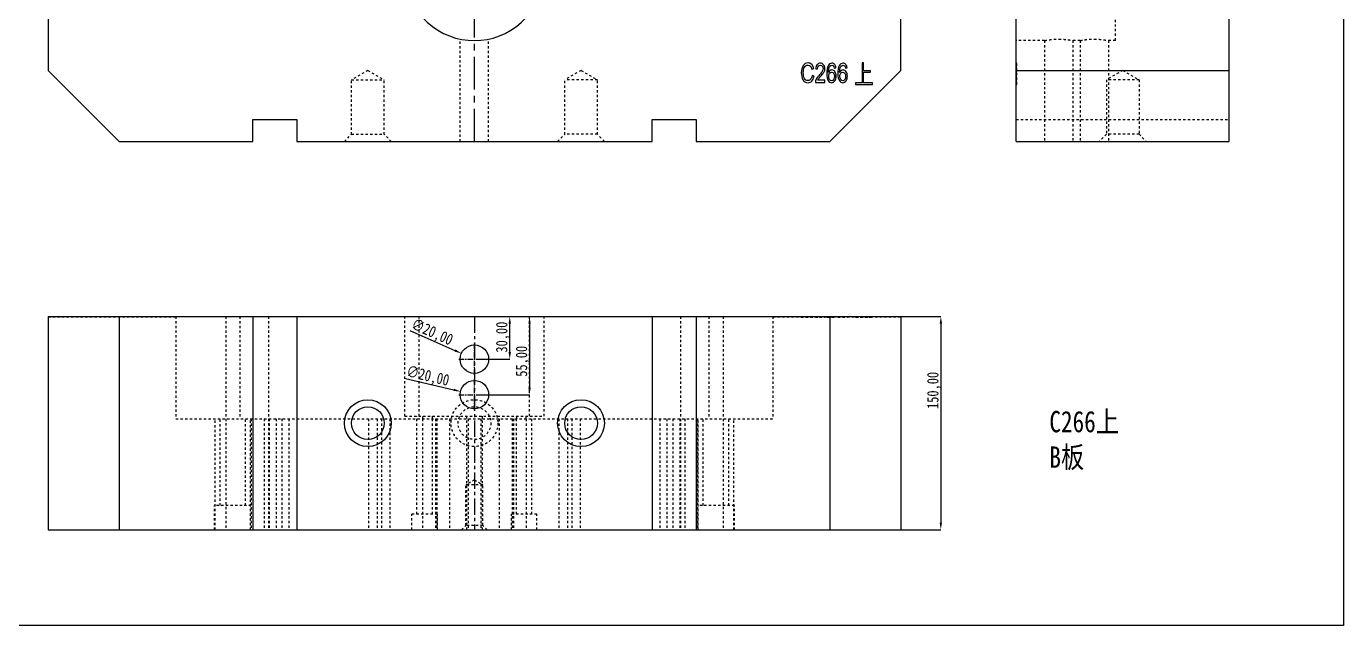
# Model space of a CAD drawing. Header units: millimetres. Extents: x -685 to 1888, y -6001 to 855.
# Drawn here: x -109 to 817, y -4688 to -4266 of the extents above; entities that cross this region are included whole.
import ezdxf

# ---------------------------------------------------------------- set-up
doc = ezdxf.new("R2010")
doc.units = ezdxf.units.MM
doc.header["$LTSCALE"] = 16.335
doc.header["$PDMODE"] = 3
doc.header["$PDSIZE"] = 0.3125
doc.linetypes.add('CENTER', pattern=[0.6, 0.375, -0.075, 0.075, -0.075])
doc.linetypes.add('HIDDEN', pattern=[0.2, 0.1, -0.1])
doc.layers.get('0').update_dxf_attribs({"linetype": 'CONTINUOUS'})
doc.layers.get('Defpoints').update_dxf_attribs({"linetype": 'CONTINUOUS'})
doc.layers.add('DEFAULT_2', color=8, linetype='HIDDEN')
doc.styles.get("Standard").update_dxf_attribs({"font": 'txt', "width": 0.8})
doc.dimstyles.new('mold', dxfattribs={"dimtxt": 8, "dimasz": 5, "dimexe": 0, "dimexo": 0, "dimgap": 0, "dimtad": 1, "dimzin": 1, "dimtxsty": 'Standard', "dimcen": 0, "dimclrd": 4, "dimclre": 4, "dimclrt": 6, "dimazin": 0, "dimtfac": 1, "dimtofl": 0, "dimtmove": 0, "dimatfit": 3, "dimfxl": 0, "dimarcsym": 0})

# ---------------------------------------------------------------- blocks, each defined once
blk = doc.blocks.new('*D415')
at = {"color": 4, "lineweight": -2}
for p, q in [((216.18, -4470.34), (230.67, -4470.34)), ((230.67, -4495.34), (230.67, -4475.34)), ((210.24, -4500.34), (230.67, -4500.34))]:
    blk.add_line(p, q, dxfattribs=at)
at = {"color": 4}
for points in [[(229.83, -4475.34), (231.5, -4475.34), (230.67, -4470.34)], [(229.83, -4495.34), (231.5, -4495.34), (230.67, -4500.34)]]:
    blk.add_solid(points, dxfattribs=at)
at = {"layer": 'Defpoints', "color": 0}
for p in [(216.18, -4470.34), (230.67, -4470.34), (210.24, -4500.34)]:
    blk.add_point(p, dxfattribs=at)
at = {"color": 6, "insert": (226, -4484.83), "char_height": 8, "attachment_point": 5, "rotation": 90}
blk.add_mtext('30,00', dxfattribs=at)
blk = doc.blocks.new('*D416')
at = {"color": 4, "lineweight": -2}
for p, q in [((216.18, -4470.34), (244.59, -4470.34)), ((244.59, -4475.34), (244.59, -4520.34)), ((210.24, -4525.34), (244.59, -4525.34))]:
    blk.add_line(p, q, dxfattribs=at)
at = {"color": 4}
for points in [[(243.76, -4475.34), (245.43, -4475.34), (244.59, -4470.34)], [(243.76, -4520.34), (245.43, -4520.34), (244.59, -4525.34)]]:
    blk.add_solid(points, dxfattribs=at)
at = {"layer": 'Defpoints', "color": 0}
for p in [(216.18, -4470.34), (210.24, -4525.34), (244.59, -4525.34)]:
    blk.add_point(p, dxfattribs=at)
at = {"color": 6, "insert": (239.93, -4501.83), "char_height": 8, "attachment_point": 5, "rotation": 90}
blk.add_mtext('55,00', dxfattribs=at)
blk = doc.blocks.new('*D417')
at = {"color": 4, "lineweight": -2}
blk.add_line((160.25, -4480.07), (192.11, -4494.24), dxfattribs=at)
at = {"color": 4}
blk.add_solid([(192.45, -4493.48), (191.77, -4495.01), (196.68, -4496.28)], dxfattribs=at)
at = {"layer": 'Defpoints', "color": 0}
for p in [(196.68, -4496.28), (214.95, -4504.41)]:
    blk.add_point(p, dxfattribs=at)
at = {"color": 6, "insert": (175.79, -4481.88), "char_height": 8, "attachment_point": 5, "rotation": 336.01324}
blk.add_mtext('∅20,00', dxfattribs=at)
blk = doc.blocks.new('*D418')
at = {"color": 4, "lineweight": -2}
blk.add_line((157.26, -4513.98), (191.21, -4521.92), dxfattribs=at)
at = {"color": 4}
blk.add_solid([(191.4, -4521.11), (191.02, -4522.73), (196.07, -4523.06)], dxfattribs=at)
at = {"layer": 'Defpoints', "color": 0}
for p in [(196.07, -4523.06), (215.55, -4527.62)]:
    blk.add_point(p, dxfattribs=at)
at = {"color": 6, "insert": (172.86, -4512.84), "char_height": 8, "attachment_point": 5, "rotation": 346.82456}
blk.add_mtext('∅20,00', dxfattribs=at)
blk = doc.blocks.new('*D419')
at = {"color": 4, "lineweight": -2}
for p, q in [((404.56, -4470.34), (534, -4470.34)), ((534, -4475.34), (534, -4615.34)), ((411.4, -4620.34), (534, -4620.34))]:
    blk.add_line(p, q, dxfattribs=at)
at = {"color": 4}
for points in [[(533.17, -4475.34), (534.84, -4475.34), (534, -4470.34)], [(533.17, -4615.34), (534.84, -4615.34), (534, -4620.34)]]:
    blk.add_solid(points, dxfattribs=at)
at = {"layer": 'Defpoints', "color": 0}
for p in [(404.56, -4470.34), (411.4, -4620.34), (534, -4620.34)]:
    blk.add_point(p, dxfattribs=at)
at = {"color": 6, "insert": (529.34, -4522.33), "char_height": 8, "attachment_point": 5, "rotation": 90}
blk.add_mtext('150,00', dxfattribs=at)

msp = doc.modelspace()

# ---------------------------------------------------------------- linework, layer by layer
at = {"color": 1, "linetype": 'CENTER', "ltscale": 3.731864}
msp.add_line((205.812, -4347.082), (205.812, -3747.082), dxfattribs=at)
at = {"color": 7, "linetype": 'Continuous'}
for p, q in [((736.954, -4347.082), (736.954, -3747.082)), ((-94.188, -3797.082), (-94.188, -4297.082)), ((505.812, -4297.082), (505.812, -3797.082)), ((586.954, -4347.082), (586.954, -4095.277)), ((-94.188, -4297.082), (-44.188, -4347.082)), ((443.271, -4296.192), (444.58, -4295.78)), ((444.753, -4301.253), (443.408, -4300.795)), ((445.966, -4295.917), (447.241, -4296.1)), ((448.551, -4300.301), (448.089, -4300.804)), ((448.903, -4301.912), (449.923, -4300.768)), ((454.962, -4298.59), (454.935, -4298.324)), ((455.812, -4347.082), (505.812, -4297.082)), ((458.961, -4295.524), (460.201, -4295.377)), ((462.814, -4298.59), (462.787, -4298.324)), ((466.813, -4295.524), (468.053, -4295.377)), ((479.531, -4291.698), (478.656, -4291.698)), ((478.656, -4291.698), (478.656, -4305.829)), ((479.531, -4297.317), (479.531, -4291.698)), ((484.529, -4297.317), (479.531, -4297.317)), ((479.531, -4298.425), (484.529, -4298.425)), ((479.531, -4305.829), (479.531, -4298.425)), ((484.529, -4298.425), (484.529, -4297.317)), ((586.954, -4297.082), (736.954, -4297.082)), ((445.697, -4305.518), (452.418, -4305.518)), ((452.418, -4303.934), (447.448, -4303.934)), ((452.418, -4305.518), (452.418, -4303.934)), ((478.656, -4305.829), (473.872, -4305.829)), ((473.872, -4305.829), (473.872, -4306.936)), ((473.872, -4306.936), (485.812, -4306.936)), ((485.812, -4305.829), (479.531, -4305.829)), ((485.812, -4306.936), (485.812, -4305.829)), ((49.812, -4331.582), (80.812, -4331.582)), ((49.812, -4347.082), (49.812, -4331.582)), ((80.812, -4331.582), (80.812, -4347.082)), ((330.812, -4331.582), (361.812, -4331.582)), ((330.812, -4347.082), (330.812, -4331.582)), ((361.812, -4331.582), (361.812, -4347.082)), ((-44.188, -4347.082), (49.812, -4347.082)), ((80.812, -4347.082), (330.812, -4347.082)), ((361.812, -4347.082), (455.812, -4347.082)), ((586.954, -4347.082), (736.954, -4347.082)), ((-94.188, -4470.342), (-94.188, -4620.342)), ((-94.188, -4470.342), (505.812, -4470.342)), ((-44.188, -4470.342), (-44.188, -4620.342)), ((49.812, -4470.342), (49.812, -4620.342)), ((80.812, -4470.342), (80.812, -4620.342)), ((330.812, -4470.342), (330.812, -4620.342)), ((361.812, -4470.342), (361.812, -4620.342)), ((455.812, -4470.342), (455.812, -4620.342)), ((505.812, -4470.342), (505.812, -4620.342)), ((-94.188, -4620.342), (505.812, -4620.342))]:
    msp.add_line(p, q, dxfattribs=at)
at = {"color": 1, "linetype": 'CENTER', "ltscale": 1.865932}
msp.add_line((205.812, -4470.342), (205.812, -4620.342), dxfattribs=at)
at = {"color": 1, "linetype": 'CENTER', "ltscale": 0.621977}
for p, q in [((205.812, -4511.342), (205.812, -4489.342)), ((194.812, -4500.342), (216.812, -4500.342)), ((205.812, -4536.342), (205.812, -4514.342)), ((194.812, -4525.342), (216.812, -4525.342))]:
    msp.add_line(p, q, dxfattribs=at)
msp.add_lwpolyline([(-205.525, -3635.423), (817.427, -3635.423), (817.427, -4687.884), (-205.525, -4687.884)], close=True)
at = {"color": 7, "linetype": 'Continuous'}
for centre, radius in [((205.812, -4500.342), 10), ((205.812, -4525.342), 10), ((130.812, -4545.342), 16.5), ((280.812, -4545.342), 16.5), ((130.812, -4545.342), 11.5), ((280.812, -4545.342), 11.5)]:
    msp.add_circle(centre, radius, dxfattribs=at)
msp.add_arc((205.812, -4227.082), 49.03, 142.27514, 37.72486, dxfattribs=at)
for points in [[(437.114, -4293.73), (436.246, -4294.974), (435.812, -4296.631), (435.812, -4298.699)], [(435.812, -4298.699), (435.812, -4300.603), (436.184, -4302.25), (436.933, -4303.644)], [(440.589, -4291.863), (439.141, -4291.863), (437.983, -4292.485), (437.114, -4293.73)], [(437.197, -4298.681), (437.197, -4297.015), (437.494, -4295.707), (438.086, -4294.773)], [(438.05, -4302.765), (437.48, -4301.802), (437.197, -4300.438), (437.197, -4298.681)], [(438.086, -4294.773), (438.679, -4293.84), (439.5, -4293.373), (440.561, -4293.373)], [(440.561, -4293.373), (441.264, -4293.373), (441.83, -4293.611), (442.263, -4294.071)], [(443.126, -4292.87), (442.436, -4292.201), (441.588, -4291.863), (440.589, -4291.863)], [(442.263, -4294.071), (442.691, -4294.526), (443.029, -4295.24), (443.271, -4296.192)], [(443.408, -4300.795), (443.229, -4301.921), (442.884, -4302.772), (442.38, -4303.346)], [(444.58, -4295.78), (444.298, -4294.508), (443.815, -4293.538), (443.126, -4292.87)], [(446.945, -4293.025), (446.38, -4293.684), (446.056, -4294.654), (445.966, -4295.917)], [(449.24, -4292.028), (448.275, -4292.028), (447.51, -4292.366), (446.945, -4293.025)], [(447.241, -4296.1), (447.248, -4295.249), (447.427, -4294.59), (447.786, -4294.114)], [(447.786, -4294.114), (448.137, -4293.647), (448.613, -4293.41), (449.213, -4293.41)], [(450.564, -4297.702), (450.192, -4298.379), (449.516, -4299.249), (448.551, -4300.301)], [(449.213, -4293.41), (449.764, -4293.41), (450.219, -4293.629), (450.578, -4294.068)], [(451.522, -4293.071), (450.936, -4292.375), (450.178, -4292.028), (449.24, -4292.028)], [(449.923, -4300.768), (450.833, -4299.743), (451.474, -4298.846), (451.846, -4298.086)], [(451.122, -4295.725), (451.122, -4296.366), (450.936, -4297.025), (450.564, -4297.702)], [(450.578, -4294.068), (450.936, -4294.508), (451.122, -4295.066), (451.122, -4295.725)], [(452.405, -4295.771), (452.405, -4294.672), (452.108, -4293.766), (451.522, -4293.071)], [(451.846, -4298.086), (452.219, -4297.327), (452.405, -4296.558), (452.405, -4295.771)], [(454.626, -4293.859), (454.011, -4295.084), (453.708, -4296.869), (453.708, -4299.221)], [(453.708, -4299.221), (453.708, -4301.674), (454.045, -4303.367), (454.733, -4304.312)], [(457.32, -4292.028), (456.134, -4292.028), (455.238, -4292.641), (454.626, -4293.859)], [(454.935, -4298.324), (454.935, -4297.592), (455.017, -4296.787), (455.186, -4295.925)], [(455.969, -4297.29), (455.507, -4297.61), (455.169, -4298.04), (454.962, -4298.59)], [(455.135, -4301.134), (455.135, -4300.31), (455.321, -4299.624), (455.705, -4299.072)], [(455.186, -4295.925), (455.355, -4295.057), (455.624, -4294.425), (455.995, -4294.02)], [(455.705, -4299.072), (456.086, -4298.525), (456.562, -4298.251), (457.141, -4298.251)], [(457.389, -4296.805), (456.906, -4296.805), (456.431, -4296.97), (455.969, -4297.29)], [(455.995, -4294.02), (456.362, -4293.62), (456.803, -4293.41), (457.32, -4293.41)], [(457.141, -4298.251), (457.72, -4298.251), (458.188, -4298.535), (458.55, -4299.088)], [(459.269, -4292.9), (458.761, -4292.32), (458.106, -4292.028), (457.32, -4292.028)], [(457.32, -4293.41), (458.257, -4293.41), (458.809, -4294.114), (458.961, -4295.524)], [(459.515, -4298.054), (458.947, -4297.226), (458.237, -4296.805), (457.389, -4296.805)], [(458.55, -4299.088), (458.912, -4299.642), (459.098, -4300.365), (459.098, -4301.253)], [(460.201, -4295.377), (460.091, -4294.306), (459.781, -4293.483), (459.269, -4292.9)], [(460.374, -4301.134), (460.374, -4299.907), (460.084, -4298.882), (459.515, -4298.054)], [(462.478, -4293.859), (461.863, -4295.084), (461.56, -4296.869), (461.56, -4299.221)], [(461.56, -4299.221), (461.56, -4301.674), (461.897, -4303.367), (462.585, -4304.312)], [(465.172, -4292.028), (463.986, -4292.028), (463.09, -4292.641), (462.478, -4293.859)], [(462.787, -4298.324), (462.787, -4297.592), (462.869, -4296.787), (463.038, -4295.925)], [(463.821, -4297.29), (463.359, -4297.61), (463.021, -4298.04), (462.814, -4298.59)], [(462.987, -4301.134), (462.987, -4300.31), (463.173, -4299.624), (463.557, -4299.072)], [(463.038, -4295.925), (463.207, -4295.057), (463.476, -4294.425), (463.847, -4294.02)], [(463.557, -4299.072), (463.938, -4298.525), (464.414, -4298.251), (464.993, -4298.251)], [(465.241, -4296.805), (464.758, -4296.805), (464.283, -4296.97), (463.821, -4297.29)], [(463.847, -4294.02), (464.214, -4293.62), (464.655, -4293.41), (465.172, -4293.41)], [(464.993, -4298.251), (465.572, -4298.251), (466.04, -4298.535), (466.402, -4299.088)], [(467.121, -4292.9), (466.613, -4292.32), (465.958, -4292.028), (465.172, -4292.028)], [(465.172, -4293.41), (466.109, -4293.41), (466.661, -4294.114), (466.813, -4295.524)], [(467.367, -4298.054), (466.799, -4297.226), (466.089, -4296.805), (465.241, -4296.805)], [(466.402, -4299.088), (466.764, -4299.642), (466.95, -4300.365), (466.95, -4301.253)], [(468.053, -4295.377), (467.943, -4294.306), (467.633, -4293.483), (467.121, -4292.9)], [(468.226, -4301.134), (468.226, -4299.907), (467.936, -4298.882), (467.367, -4298.054)], [(436.933, -4303.644), (437.68, -4305.032), (438.893, -4305.728), (440.575, -4305.728)], [(440.458, -4304.209), (439.424, -4304.209), (438.624, -4303.733), (438.05, -4302.765)], [(442.38, -4303.346), (441.871, -4303.925), (441.23, -4304.209), (440.458, -4304.209)], [(440.575, -4305.728), (441.623, -4305.728), (442.512, -4305.353), (443.236, -4304.585)], [(443.236, -4304.585), (443.953, -4303.824), (444.463, -4302.717), (444.753, -4301.253)], [(448.089, -4300.804), (446.559, -4302.47), (445.766, -4304.035), (445.697, -4305.518)], [(447.448, -4303.934), (447.682, -4303.413), (448.17, -4302.733), (448.903, -4301.912)], [(454.733, -4304.312), (455.424, -4305.261), (456.244, -4305.728), (457.21, -4305.728)], [(455.725, -4303.451), (455.328, -4302.827), (455.135, -4302.058), (455.135, -4301.134)], [(457.182, -4304.383), (456.603, -4304.383), (456.12, -4304.072), (455.725, -4303.451)], [(458.552, -4303.502), (458.188, -4304.09), (457.734, -4304.383), (457.182, -4304.383)], [(457.21, -4305.728), (458.126, -4305.728), (458.885, -4305.298), (459.478, -4304.438)], [(459.098, -4301.253), (459.098, -4302.168), (458.912, -4302.918), (458.552, -4303.502)], [(459.478, -4304.438), (460.07, -4303.577), (460.374, -4302.479), (460.374, -4301.134)], [(462.585, -4304.312), (463.276, -4305.261), (464.096, -4305.728), (465.062, -4305.728)], [(463.577, -4303.451), (463.18, -4302.827), (462.987, -4302.058), (462.987, -4301.134)], [(465.034, -4304.383), (464.455, -4304.383), (463.972, -4304.072), (463.577, -4303.451)], [(466.404, -4303.502), (466.04, -4304.09), (465.585, -4304.383), (465.034, -4304.383)], [(465.062, -4305.728), (465.978, -4305.728), (466.737, -4305.298), (467.33, -4304.438)], [(466.95, -4301.253), (466.95, -4302.168), (466.764, -4302.918), (466.404, -4303.502)], [(467.33, -4304.438), (467.922, -4303.577), (468.226, -4302.479), (468.226, -4301.134)]]:
    msp.add_open_spline(points, degree=3, dxfattribs=at)
at = {"layer": 'DEFAULT_2', "color": 8, "linetype": 'HIDDEN'}
for p, q in [((656.954, -4276.11), (656.954, -4183.085)), ((195.812, -4347.082), (195.812, -4275.082)), ((215.812, -4347.082), (215.812, -4275.082)), ((606.954, -4276.112), (586.954, -4276.112)), ((606.954, -4276.112), (606.954, -4347.082)), ((631.954, -4276.112), (626.954, -4276.112)), ((626.954, -4276.112), (626.954, -4347.082)), ((631.954, -4276.112), (631.954, -4347.082)), ((656.954, -4276.112), (651.954, -4276.112)), ((651.954, -4276.112), (651.954, -4347.082)), ((130.812, -4297.082), (119.312, -4303.722)), ((130.812, -4297.082), (142.312, -4303.722)), ((280.812, -4297.082), (269.312, -4303.722)), ((280.812, -4297.082), (292.312, -4303.722)), ((586.954, -4291.698), (587.454, -4291.698)), ((586.954, -4291.863), (587.454, -4291.863)), ((586.954, -4292.028), (587.454, -4292.028)), ((586.954, -4292.87), (587.454, -4292.87)), ((586.954, -4292.9), (587.454, -4292.9)), ((586.954, -4293.025), (587.454, -4293.025)), ((586.954, -4293.071), (587.454, -4293.071)), ((586.954, -4293.373), (587.454, -4293.373)), ((586.954, -4293.41), (587.454, -4293.41)), ((586.954, -4293.73), (587.454, -4293.73)), ((586.954, -4293.859), (587.454, -4293.859)), ((586.954, -4294.02), (587.454, -4294.02)), ((586.954, -4294.071), (587.454, -4294.071)), ((586.954, -4294.114), (587.454, -4294.114)), ((586.954, -4294.773), (587.454, -4294.773)), ((586.954, -4295.377), (587.454, -4295.377)), ((586.954, -4295.524), (587.454, -4295.524)), ((586.954, -4295.725), (587.454, -4295.725)), ((586.954, -4295.78), (587.454, -4295.78)), ((586.954, -4295.925), (587.454, -4295.925)), ((586.954, -4296.1), (587.454, -4296.1)), ((586.954, -4296.192), (587.454, -4296.192)), ((586.954, -4296.805), (587.454, -4296.805)), ((586.954, -4297.317), (587.454, -4297.317)), ((586.954, -4297.702), (587.454, -4297.702)), ((586.954, -4298.054), (587.454, -4298.054)), ((586.954, -4298.086), (587.454, -4298.086)), ((586.954, -4298.251), (587.454, -4298.251)), ((586.954, -4298.324), (587.454, -4298.324)), ((586.954, -4298.425), (587.454, -4298.425)), ((586.954, -4298.59), (587.454, -4298.59)), ((586.954, -4298.699), (587.454, -4298.699)), ((586.954, -4299.088), (587.454, -4299.088)), ((586.954, -4299.221), (587.454, -4299.221)), ((586.954, -4300.301), (587.454, -4300.301)), ((586.954, -4300.768), (587.454, -4300.768)), ((587.454, -4306.936), (587.454, -4291.698)), ((661.954, -4297.082), (650.454, -4303.722)), ((661.954, -4297.082), (673.454, -4303.722)), ((119.312, -4303.722), (142.312, -4303.722)), ((119.312, -4342.082), (119.312, -4303.722)), ((142.312, -4342.082), (142.312, -4303.722)), ((292.312, -4303.722), (269.312, -4303.722)), ((269.312, -4342.082), (269.312, -4303.722)), ((292.312, -4342.082), (292.312, -4303.722)), ((586.954, -4300.804), (587.454, -4300.804)), ((586.954, -4301.134), (587.454, -4301.134)), ((586.954, -4301.253), (587.454, -4301.253)), ((586.954, -4301.912), (587.454, -4301.912)), ((586.954, -4302.765), (587.454, -4302.765)), ((586.954, -4303.346), (587.454, -4303.346)), ((586.954, -4303.451), (587.454, -4303.451)), ((586.954, -4303.502), (587.454, -4303.502)), ((586.954, -4303.644), (587.454, -4303.644)), ((586.954, -4303.934), (587.454, -4303.934)), ((586.954, -4304.209), (587.454, -4304.209)), ((586.954, -4304.312), (587.454, -4304.312)), ((586.954, -4304.383), (587.454, -4304.383)), ((586.954, -4304.438), (587.454, -4304.438)), ((586.954, -4304.585), (587.454, -4304.585)), ((586.954, -4305.518), (587.454, -4305.518)), ((586.954, -4305.728), (587.454, -4305.728)), ((586.954, -4305.829), (587.454, -4305.829)), ((586.954, -4306.936), (587.454, -4306.936)), ((673.454, -4303.722), (650.454, -4303.722)), ((650.454, -4303.722), (650.454, -4342.082)), ((673.454, -4303.722), (673.454, -4342.082)), ((586.954, -4331.582), (736.954, -4331.582)), ((114.312, -4347.082), (119.312, -4342.082)), ((119.312, -4342.082), (142.312, -4342.082)), ((147.312, -4347.082), (142.312, -4342.082)), ((264.312, -4347.082), (269.312, -4342.082)), ((292.312, -4342.082), (269.312, -4342.082)), ((297.312, -4347.082), (292.312, -4342.082)), ((650.454, -4342.082), (645.454, -4347.082)), ((673.454, -4342.082), (650.454, -4342.082)), ((673.454, -4342.082), (678.454, -4347.082)), ((-94.188, -4470.442), (-4.188, -4470.442)), ((-4.188, -4470.342), (-4.188, -4542.327)), ((30.812, -4470.342), (30.812, -4620.342)), ((40.812, -4470.342), (40.812, -4542.327)), ((60.812, -4470.342), (60.812, -4620.342)), ((79.128, -4470.342), (79.128, -4470.442)), ((89.128, -4470.442), (79.128, -4470.442)), ((89.128, -4470.342), (89.128, -4470.442)), ((119.442, -4470.342), (119.442, -4470.442)), ((129.442, -4470.442), (119.442, -4470.442)), ((129.442, -4470.342), (129.442, -4470.442)), ((152.442, -4470.342), (152.442, -4470.442)), ((162.442, -4470.442), (152.442, -4470.442)), ((156.782, -4540.342), (156.782, -4470.342)), ((162.442, -4470.342), (162.442, -4470.442)), ((167.031, -4540.342), (167.031, -4470.342)), ((185.442, -4470.342), (185.442, -4470.442)), ((195.442, -4470.442), (185.442, -4470.442)), ((195.442, -4470.342), (195.442, -4470.442)), ((216.181, -4470.342), (216.181, -4470.442)), ((226.181, -4470.442), (216.181, -4470.442)), ((226.181, -4470.342), (226.181, -4470.442)), ((244.592, -4540.342), (244.592, -4470.342)), ((249.181, -4470.342), (249.181, -4470.442)), ((259.181, -4470.442), (249.181, -4470.442)), ((254.842, -4540.342), (254.842, -4470.342)), ((259.181, -4470.342), (259.181, -4470.442)), ((282.181, -4470.342), (282.181, -4470.442)), ((292.181, -4470.442), (282.181, -4470.442)), ((292.181, -4470.342), (292.181, -4470.442)), ((322.495, -4470.342), (322.495, -4470.442)), ((332.495, -4470.442), (322.495, -4470.442)), ((332.495, -4470.342), (332.495, -4470.442)), ((350.812, -4470.342), (350.812, -4620.342)), ((370.812, -4470.342), (370.812, -4542.327)), ((380.812, -4470.342), (380.812, -4620.342)), ((415.812, -4470.342), (415.812, -4542.327)), ((415.812, -4470.442), (505.812, -4470.442)), ((435.812, -4470.342), (435.812, -4470.842)), ((435.812, -4470.842), (444.753, -4470.842)), ((436.933, -4470.342), (436.933, -4470.842)), ((437.114, -4470.342), (437.114, -4470.842)), ((437.197, -4470.342), (437.197, -4470.842)), ((438.05, -4470.342), (438.05, -4470.842)), ((438.086, -4470.342), (438.086, -4470.842)), ((440.458, -4470.342), (440.458, -4470.842)), ((440.561, -4470.342), (440.561, -4470.842)), ((442.263, -4470.342), (442.263, -4470.842)), ((442.38, -4470.342), (442.38, -4470.842)), ((443.126, -4470.342), (443.126, -4470.842)), ((443.236, -4470.342), (443.236, -4470.842)), ((443.271, -4470.342), (443.271, -4470.842)), ((443.408, -4470.342), (443.408, -4470.842)), ((444.58, -4470.342), (444.58, -4470.842)), ((444.753, -4470.342), (444.753, -4470.842)), ((445.697, -4470.342), (445.697, -4470.842)), ((445.697, -4470.842), (452.418, -4470.842)), ((445.966, -4470.342), (445.966, -4470.842)), ((446.945, -4470.342), (446.945, -4470.842)), ((447.241, -4470.342), (447.241, -4470.842)), ((447.448, -4470.342), (447.448, -4470.842)), ((447.786, -4470.342), (447.786, -4470.842)), ((448.089, -4470.342), (448.089, -4470.842)), ((448.551, -4470.342), (448.551, -4470.842)), ((448.903, -4470.342), (448.903, -4470.842)), ((449.213, -4470.342), (449.213, -4470.842)), ((449.923, -4470.342), (449.923, -4470.842)), ((450.564, -4470.342), (450.564, -4470.842)), ((451.122, -4470.342), (451.122, -4470.842)), ((451.522, -4470.342), (451.522, -4470.842)), ((451.846, -4470.342), (451.846, -4470.842)), ((452.405, -4470.342), (452.405, -4470.842)), ((453.708, -4470.342), (453.708, -4470.842)), ((453.708, -4470.842), (460.374, -4470.842)), ((454.626, -4470.342), (454.626, -4470.842)), ((454.733, -4470.342), (454.733, -4470.842)), ((454.935, -4470.342), (454.935, -4470.842)), ((455.135, -4470.342), (455.135, -4470.842)), ((455.186, -4470.342), (455.186, -4470.842)), ((455.705, -4470.342), (455.705, -4470.842)), ((455.969, -4470.342), (455.969, -4470.842)), ((457.141, -4470.342), (457.141, -4470.842)), ((457.182, -4470.342), (457.182, -4470.842)), ((457.32, -4470.342), (457.32, -4470.842)), ((457.389, -4470.342), (457.389, -4470.842)), ((458.55, -4470.342), (458.55, -4470.842)), ((458.961, -4470.342), (458.961, -4470.842)), ((459.098, -4470.342), (459.098, -4470.842)), ((459.269, -4470.342), (459.269, -4470.842)), ((459.478, -4470.342), (459.478, -4470.842)), ((459.515, -4470.342), (459.515, -4470.842)), ((460.201, -4470.342), (460.201, -4470.842)), ((460.374, -4470.342), (460.374, -4470.842)), ((461.56, -4470.342), (461.56, -4470.842)), ((461.56, -4470.842), (468.226, -4470.842)), ((462.478, -4470.342), (462.478, -4470.842)), ((462.585, -4470.342), (462.585, -4470.842)), ((462.787, -4470.342), (462.787, -4470.842)), ((462.987, -4470.342), (462.987, -4470.842)), ((463.038, -4470.342), (463.038, -4470.842)), ((463.557, -4470.342), (463.557, -4470.842)), ((463.821, -4470.342), (463.821, -4470.842)), ((464.993, -4470.342), (464.993, -4470.842)), ((465.034, -4470.342), (465.034, -4470.842)), ((465.172, -4470.342), (465.172, -4470.842)), ((465.241, -4470.342), (465.241, -4470.842)), ((466.402, -4470.342), (466.402, -4470.842)), ((466.813, -4470.342), (466.813, -4470.842)), ((466.95, -4470.342), (466.95, -4470.842)), ((467.121, -4470.342), (467.121, -4470.842)), ((467.33, -4470.342), (467.33, -4470.842)), ((467.367, -4470.342), (467.367, -4470.842)), ((468.053, -4470.342), (468.053, -4470.842)), ((468.226, -4470.342), (468.226, -4470.842)), ((473.872, -4470.342), (473.872, -4470.842)), ((473.872, -4470.842), (485.812, -4470.842)), ((478.656, -4470.342), (478.656, -4470.842)), ((479.531, -4470.342), (479.531, -4470.842)), ((484.529, -4470.342), (484.529, -4470.842)), ((485.812, -4470.342), (485.812, -4470.842)), ((156.782, -4540.342), (254.841, -4540.342)), ((165.312, -4609.342), (165.312, -4540.342)), ((169.535, -4542.327), (169.535, -4540.342)), ((176.253, -4542.327), (176.253, -4540.342)), ((176.312, -4609.342), (176.312, -4540.342)), ((200.312, -4540.342), (200.312, -4620.342)), ((211.312, -4540.342), (211.312, -4620.342)), ((235.312, -4609.342), (235.312, -4540.342)), ((235.37, -4540.342), (235.37, -4542.327)), ((242.088, -4540.342), (242.088, -4542.327)), ((246.312, -4609.342), (246.312, -4540.342)), ((-4.188, -4542.327), (415.812, -4542.327)), ((23.312, -4620.342), (23.312, -4542.327)), ((26.812, -4603.342), (26.812, -4542.327)), ((44.812, -4603.342), (44.812, -4542.327)), ((48.312, -4620.342), (48.312, -4542.327)), ((48.812, -4542.327), (48.812, -4620.342)), ((57.812, -4542.327), (57.812, -4620.342)), ((61.312, -4542.327), (61.312, -4620.342)), ((66.312, -4542.327), (66.312, -4620.342)), ((70.312, -4542.327), (70.312, -4620.342)), ((75.312, -4542.327), (75.312, -4620.342)), ((131.312, -4542.327), (131.312, -4620.342)), ((137.312, -4542.327), (137.312, -4620.342)), ((140.312, -4542.327), (140.312, -4620.342)), ((146.312, -4542.327), (146.312, -4620.342)), ((169.312, -4542.327), (169.312, -4620.342)), ((178.312, -4542.327), (178.312, -4620.342)), ((179.312, -4542.327), (179.312, -4620.342)), ((188.312, -4542.327), (188.312, -4620.342)), ((201.312, -4542.327), (201.312, -4620.342)), ((210.312, -4542.327), (210.312, -4620.342)), ((223.312, -4542.327), (223.312, -4620.342)), ((232.312, -4542.327), (232.312, -4620.342)), ((233.312, -4542.327), (233.312, -4620.342)), ((242.312, -4542.327), (242.312, -4620.342)), ((265.312, -4542.327), (265.312, -4620.342)), ((271.312, -4542.327), (271.312, -4620.342)), ((274.312, -4542.327), (274.312, -4620.342)), ((280.312, -4542.327), (280.312, -4620.342)), ((336.312, -4542.327), (336.312, -4620.342)), ((341.312, -4542.327), (341.312, -4620.342)), ((345.312, -4542.327), (345.312, -4620.342)), ((350.312, -4542.327), (350.312, -4620.342)), ((353.812, -4542.327), (353.812, -4620.342)), ((362.812, -4542.327), (362.812, -4620.342)), ((363.312, -4620.342), (363.312, -4542.327)), ((366.812, -4603.342), (366.812, -4542.327)), ((384.812, -4603.342), (384.812, -4542.327)), ((388.312, -4620.342), (388.312, -4542.327)), ((205.812, -4585.342), (199.812, -4588.807)), ((205.812, -4585.342), (211.812, -4588.807)), ((211.812, -4588.807), (199.812, -4588.807)), ((199.812, -4617.342), (199.812, -4588.807)), ((211.812, -4617.342), (211.812, -4588.807)), ((22.812, -4620.342), (22.812, -4603.342)), ((48.812, -4603.342), (22.812, -4603.342)), ((388.812, -4603.342), (362.812, -4603.342)), ((388.812, -4620.342), (388.812, -4603.342)), ((161.812, -4620.342), (161.812, -4609.342)), ((179.812, -4609.342), (161.812, -4609.342)), ((179.812, -4620.342), (179.812, -4609.342)), ((249.812, -4609.342), (231.812, -4609.342)), ((231.812, -4620.342), (231.812, -4609.342)), ((249.812, -4620.342), (249.812, -4609.342)), ((196.812, -4620.342), (199.812, -4617.342)), ((211.812, -4617.342), (199.812, -4617.342)), ((214.812, -4620.342), (211.812, -4617.342))]:
    msp.add_line(p, q, dxfattribs=at)
for radius in [16.5, 11.5]:
    msp.add_circle((205.812, -4545.342), radius, dxfattribs=at)
for points, knots in [([(606.954, -4276.112), (606.957, -4276.11), (606.975, -4276.111), (607.01, -4276.099), (607.071, -4276.089), (607.198, -4276.062), (607.417, -4276.02), (607.747, -4275.956), (608.165, -4275.879), (608.668, -4275.791), (609.25, -4275.695), (610.166, -4275.555), (611.463, -4275.386), (613.169, -4275.22), (615.023, -4275.108), (616.302, -4275.082), (616.954, -4275.082)], [0, 0, 0, 0, 0.0012225, 0.0048898, 0.0110018, 0.019549, 0.0437955, 0.0772965, 0.1197064, 0.170556, 0.2292892, 0.2953428, 0.4467079, 0.6189431, 0.8058587, 1, 1, 1, 1]), ([(616.954, -4275.082), (617.605, -4275.082), (618.885, -4275.108), (620.739, -4275.22), (622.202, -4275.362), (623.28, -4275.495), (624.003, -4275.595), (624.658, -4275.695), (625.24, -4275.791), (625.742, -4275.879), (626.16, -4275.956), (626.455, -4276.013), (626.645, -4276.05), (626.753, -4276.073), (626.835, -4276.087), (626.901, -4276.105), (626.928, -4276.101), (626.953, -4276.116), (626.954, -4276.112)], [0, 0, 0, 0, 0.1941388, 0.3810553, 0.5532954, 0.6319533, 0.7046655, 0.7707189, 0.8294506, 0.8802982, 0.922707, 0.9562064, 0.9695068, 0.9804515, 0.9889985, 0.9951104, 0.9987776, 1, 1, 1, 1]), ([(631.954, -4276.112), (631.957, -4276.11), (631.975, -4276.111), (632.01, -4276.099), (632.071, -4276.089), (632.198, -4276.062), (632.417, -4276.02), (632.747, -4275.956), (633.165, -4275.879), (633.668, -4275.791), (634.25, -4275.695), (635.166, -4275.555), (636.463, -4275.386), (638.169, -4275.22), (640.023, -4275.108), (641.302, -4275.082), (641.954, -4275.082)], [0, 0, 0, 0, 0.0012225, 0.0048898, 0.0110018, 0.019549, 0.0437955, 0.0772965, 0.1197064, 0.170556, 0.2292892, 0.2953428, 0.4467079, 0.6189431, 0.8058587, 1, 1, 1, 1]), ([(641.954, -4275.082), (642.605, -4275.082), (643.885, -4275.108), (645.739, -4275.22), (647.202, -4275.362), (648.28, -4275.495), (649.003, -4275.595), (649.658, -4275.695), (650.24, -4275.791), (650.742, -4275.879), (651.16, -4275.956), (651.455, -4276.013), (651.645, -4276.05), (651.753, -4276.073), (651.835, -4276.087), (651.901, -4276.105), (651.928, -4276.101), (651.953, -4276.116), (651.954, -4276.112)], [0, 0, 0, 0, 0.1941388, 0.3810553, 0.5532954, 0.6319533, 0.7046655, 0.7707189, 0.8294506, 0.8802982, 0.922707, 0.9562064, 0.9695068, 0.9804515, 0.9889985, 0.9951104, 0.9987776, 1, 1, 1, 1])]:
    msp.add_open_spline(points, degree=3, knots=knots, dxfattribs=at)

# ---------------------------------------------------------------- texts
at = {"insert": (610.357, -4536.776), "char_height": 15, "width": 142.61871, "attachment_point": 1}
msp.add_mtext('{\\fSimSun|b0|i0|c134|p2;\\C1;C266上\\PB板}', dxfattribs=at)

# ---------------------------------------------------------------- dimensions: what is measured, and where the dimension line sits
for p1, p2, picture, middle in [((214.948, -4504.408), (196.675, -4496.277), '*D417', (175.792, -4481.877)), ((215.548, -4527.622), (196.075, -4523.063), '*D418', (172.861, -4512.836))]:
    dim = msp.add_diameter_dim_2p(p1=p1, p2=p2, dimstyle='mold')
    dim.commit()
    dim.dimension.update_dxf_attribs({"geometry": picture, "text_midpoint": middle})
for base, p1, p2, picture, middle in [((230.668, -4470.342), (210.243, -4500.342), (216.181, -4470.342), '*D415', (230.668, -4484.831)), ((244.592, -4525.342), (216.181, -4470.342), (210.243, -4525.342), '*D416', (244.592, -4501.833)), ((534.005, -4620.342), (404.557, -4470.342), (411.403, -4620.342), '*D419', (534.005, -4522.329))]:
    dim = msp.add_linear_dim(base=base, p1=p1, p2=p2, angle=90, dimstyle='mold')
    dim.commit()
    dim.dimension.update_dxf_attribs({"geometry": picture, "text_midpoint": middle, "dimtype": 160})

doc.saveas('drawing.dxf')
